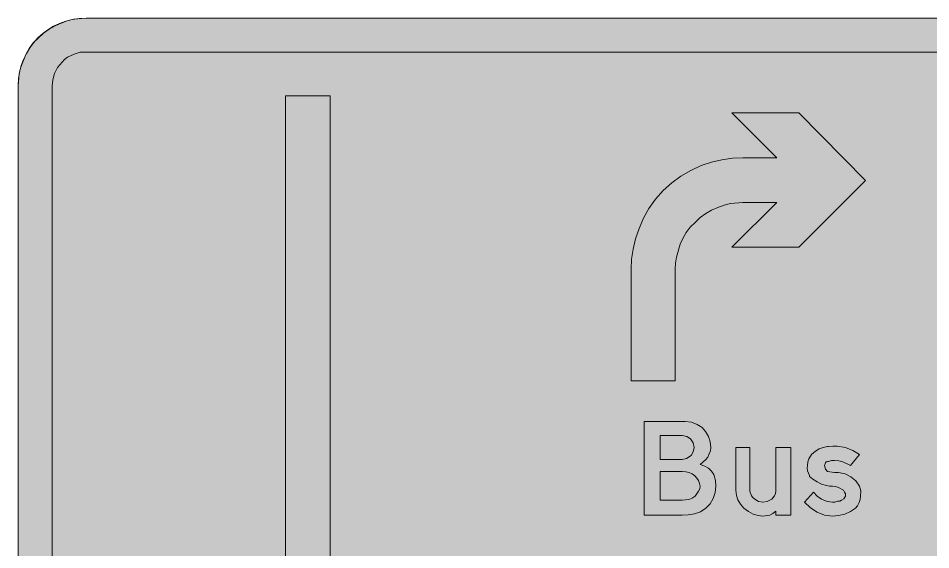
# Model space of a CAD drawing. Header units: metres. Extents: x 144 to 426, y 7 to 265.
# Drawn here: x 143.8 to 308.6, y 168.7 to 264.8 of the extents above; entities that cross this region are included whole.
import ezdxf

# ---------------------------------------------------------------- set-up
doc = ezdxf.new("R2010")
doc.units = ezdxf.units.M
for name, color, linetype, true_color in [('FILL_BLUE_0000FF', 7, 'Continuous', 0x0000ff), ('FILL_WHITE_FFFFFF', 7, 'Continuous', 0xffffff), ('STROKE_BLUE_0000FF', 7, 'Continuous', 0x0000ff)]:
    doc.layers.add(name, color=color, linetype=linetype, true_color=true_color)

msp = doc.modelspace()

# ---------------------------------------------------------------- hatches: boundary and pattern name
at = {"layer": 'FILL_BLUE_0000FF', "true_color": 0x0000ff}
h = msp.add_hatch(color=7, dxfattribs=at)
h.dxf.hatch_style = 1
h.paths.add_polyline_path([(419.58, 19.44), (419.45, 18.27), (419.04, 17.1), (418.55, 16.04), (417.78, 15.12), (416.77, 14.27), (415.62, 13.68), (414.54, 13.37), (413.46, 13.32), (156.06, 13.32), (154.95, 13.42), (153.83, 13.75), (152.74, 14.31), (151.74, 15.12), (150.93, 16.1), (150.37, 17.15), (150.04, 18.26), (149.94, 19.44), (149.94, 252.54), (150.04, 253.65), (150.37, 254.77), (150.93, 255.86), (151.74, 256.86), (152.18, 257.34), (152.69, 257.72), (153.9, 258.3), (154.98, 258.62), (156.06, 258.66), (413.46, 258.66), (414.64, 258.56), (415.76, 258.23), (416.8, 257.67), (417.78, 256.86), (418.52, 255.96), (419.09, 254.9), (419.45, 253.75), (419.58, 252.54), (419.58, 19.44)])
at = {"layer": 'FILL_WHITE_FFFFFF', "true_color": 0xffffff}
h = msp.add_hatch(color=7, dxfattribs=at)
h.dxf.hatch_style = 1
h.paths.add_polyline_path([(156.06, 7.2), (153.81, 7.36), (152.67, 7.58), (151.56, 7.92), (149.42, 9.16), (148.4, 9.92), (147.42, 10.8), (146.54, 11.67), (145.8, 12.67), (145.19, 13.76), (144.72, 14.94), (144.28, 16.05), (144, 17.19), (143.82, 19.44), (143.82, 252.54), (144, 254.79), (144.28, 255.93), (144.72, 257.04), (145.19, 258.22), (145.8, 259.31), (146.54, 260.31), (147.42, 261.18), (148.4, 262.06), (149.42, 262.8), (150.48, 263.41), (151.56, 263.88), (152.67, 264.32), (153.81, 264.6), (156.06, 264.78), (413.46, 264.78), (415.64, 264.6), (416.78, 264.32), (417.96, 263.88), (419.04, 263.41), (420.1, 262.8), (421.12, 262.06), (422.1, 261.18), (422.98, 260.31), (423.72, 259.31), (424.33, 258.22), (424.8, 257.04), (425.45, 254.79), (425.64, 253.65), (425.7, 252.54), (425.7, 19.44), (425.64, 18.33), (425.45, 17.19), (424.8, 14.94), (424.33, 13.76), (423.72, 12.67), (422.98, 11.67), (422.1, 10.8), (421.12, 9.92), (420.1, 9.16), (417.96, 7.92), (416.78, 7.58), (415.64, 7.36), (413.46, 7.2), (156.06, 7.2)])
h = msp.add_hatch(color=7, dxfattribs=at)
h.dxf.hatch_style = 1
h.paths.add_polyline_path([(200.16, 250.74), (200.16, 21.24), (192.06, 21.24), (192.06, 250.74), (200.16, 250.74)])
h = msp.add_hatch(color=7, dxfattribs=at)
h.dxf.hatch_style = 1
h.paths.add_polyline_path([(280.8, 231.48), (274.68, 231.48), (272.43, 231.3), (271.29, 231.02), (270.18, 230.58), (269.03, 230.11), (267.98, 229.5), (266.99, 228.76), (266.04, 227.88), (265.16, 227.01), (264.42, 226.03), (263.81, 224.99), (263.34, 223.92), (262.69, 221.6), (262.5, 220.5), (262.44, 219.42), (262.44, 199.26), (254.52, 199.26), (254.52, 219.42), (254.59, 221.21), (254.84, 223.04), (255.28, 224.91), (255.96, 226.8), (256.74, 228.65), (257.72, 230.42), (258.9, 232.09), (260.28, 233.64), (261.83, 235.03), (263.5, 236.23), (265.27, 237.26), (267.12, 238.14), (269.01, 238.74), (270.9, 239.2), (272.79, 239.48), (274.68, 239.58), (280.8, 239.58), (272.7, 247.68), (284.76, 247.68), (296.82, 235.44), (284.76, 223.38), (272.7, 223.38), (280.8, 231.48)])
h = msp.add_hatch(color=7, dxfattribs=at)
h.dxf.hatch_style = 1
h.paths.add_polyline_path([(269.02, 182.95), (269.46, 182.34), (269.71, 181.26), (269.82, 180.18), (269.69, 179.08), (269.33, 178), (268.76, 177.02), (268.02, 176.22), (267.02, 175.57), (265.93, 175.19), (264.81, 175.01), (263.7, 174.96), (256.86, 174.96), (256.86, 191.88), (262.98, 191.88), (264.26, 191.91), (265.41, 191.75), (266.42, 191.37), (267.3, 190.8), (267.93, 190.06), (268.45, 189.2), (268.79, 188.24), (268.92, 187.2), (268.81, 186.57), (268.56, 185.94), (268.33, 185.43), (267.95, 184.97), (266.94, 184.14), (267.79, 183.83), (268.47, 183.44), (269.02, 182.95)])
h.paths.add_polyline_path([(265.32, 185.76), (265.73, 186.41), (265.86, 187.2), (265.7, 188.07), (265.25, 188.75), (264.57, 189.2), (263.7, 189.36), (259.74, 189.36), (259.74, 185.04), (263.7, 185.04), (264.51, 185.2), (265.32, 185.76)], flags=16)
h.paths.add_polyline_path([(265.5, 178.04), (266.04, 178.38), (266.69, 179.28), (266.88, 179.75), (266.94, 180.18), (266.87, 180.71), (266.69, 181.21), (266.39, 181.67), (266, 182.07), (265.52, 182.41), (264.97, 182.66), (264.36, 182.82), (263.7, 182.88), (259.74, 182.88), (259.74, 177.66), (263.7, 177.66), (264.94, 177.82), (265.5, 178.04)], flags=16)
h = msp.add_hatch(color=7, dxfattribs=at)
h.dxf.hatch_style = 1
h.paths.add_polyline_path([(277.44, 174.88), (276.57, 175.16), (275.7, 175.62), (274.86, 176.22), (274.26, 176.93), (273.8, 177.71), (273.52, 178.55), (273.42, 179.46), (273.42, 187.2), (275.94, 187.2), (275.94, 179.28), (276.26, 178.49), (276.5, 178.14), (276.84, 177.84), (277.49, 177.43), (278.28, 177.3), (279.09, 177.43), (279.9, 177.84), (280.4, 178.49), (280.56, 178.88), (280.62, 179.28), (280.62, 187.2), (283.32, 187.2), (283.32, 174.96), (280.62, 174.96), (280.62, 175.68), (280.08, 175.25), (279.54, 174.96), (278.28, 174.78), (277.44, 174.88)])
h = msp.add_hatch(color=7, dxfattribs=at)
h.dxf.hatch_style = 1
h.paths.add_polyline_path([(291.24, 182.7), (291.6, 182.7), (291.96, 182.7), (293.13, 182.43), (294.19, 181.91), (295.07, 181.16), (295.74, 180.18), (295.97, 179.35), (295.92, 178.38), (295.86, 177.81), (295.67, 177.23), (295.39, 176.68), (295.02, 176.22), (294.12, 175.62), (293.09, 175.16), (291.98, 174.88), (290.88, 174.78), (289.43, 174.97), (288.09, 175.5), (286.88, 176.3), (285.84, 177.3), (287.46, 179.1), (288.11, 178.4), (288.9, 177.84), (289.89, 177.43), (290.88, 177.3), (291.26, 177.32), (291.78, 177.48), (292.21, 177.5), (292.5, 177.66), (292.93, 177.95), (293.22, 178.38), (293.2, 178.81), (293.04, 179.1), (292.86, 179.46), (291.94, 179.95), (291.42, 180.12), (290.88, 180.18), (290.34, 180.2), (289.8, 180.36), (288.89, 180.59), (288.07, 180.97), (287.34, 181.45), (286.74, 181.98), (286.74, 182.16), (286.36, 182.99), (286.31, 183.45), (286.38, 183.96), (286.44, 184.6), (286.61, 185.15), (287.1, 185.94), (287.78, 186.52), (288.47, 186.93), (289.2, 187.21), (289.98, 187.38), (290.16, 187.38), (290.94, 187.45), (291.69, 187.42), (293.22, 187.2), (294.55, 186.64), (295.74, 185.94), (294.12, 183.96), (292.75, 184.61), (292.02, 184.8), (291.24, 184.86), (290.7, 184.84), (290.16, 184.68), (289.98, 184.68), (289.74, 184.62), (289.58, 184.45), (289.44, 183.96), (289.58, 183.28), (289.98, 182.88), (291.24, 182.7)])

# ---------------------------------------------------------------- linework, layer by layer
at = {"layer": 'FILL_BLUE_0000FF', "lineweight": 0, "true_color": 0x0000ff}
msp.add_lwpolyline([(413.46, 13.32), (156.06, 13.32), (154.95, 13.42), (153.83, 13.75), (152.74, 14.31), (151.74, 15.12), (150.93, 16.1), (150.37, 17.15), (150.04, 18.26), (149.94, 19.44), (149.94, 252.54), (150.04, 253.65), (150.37, 254.77), (150.93, 255.86), (151.74, 256.86), (152.18, 257.34), (152.69, 257.72), (153.9, 258.3), (154.98, 258.62), (156.06, 258.66), (413.46, 258.66)], dxfattribs=at)
at = {"layer": 'FILL_WHITE_FFFFFF', "lineweight": 0, "true_color": 0xffffff}
msp.add_lwpolyline([(143.82, 19.44), (143.82, 252.54), (144, 254.79), (144.28, 255.93), (144.72, 257.04), (145.19, 258.22), (145.8, 259.31), (146.54, 260.31), (147.42, 261.18), (148.4, 262.06), (149.42, 262.8), (150.48, 263.41), (151.56, 263.88), (152.67, 264.32), (153.81, 264.6), (156.06, 264.78), (413.46, 264.78)], dxfattribs=at)
for points in [[(200.16, 250.74), (200.16, 21.24), (192.06, 21.24), (192.06, 250.74)], [(280.8, 231.48), (274.68, 231.48), (272.43, 231.3), (271.29, 231.02), (270.18, 230.58), (269.03, 230.11), (267.98, 229.5), (266.99, 228.76), (266.04, 227.88), (265.16, 227.01), (264.42, 226.03), (263.81, 224.99), (263.34, 223.92), (262.69, 221.6), (262.5, 220.5), (262.44, 219.42), (262.44, 199.26), (254.52, 199.26), (254.52, 219.42), (254.59, 221.21), (254.84, 223.04), (255.28, 224.91), (255.96, 226.8), (256.74, 228.65), (257.72, 230.42), (258.9, 232.09), (260.28, 233.64), (261.83, 235.03), (263.5, 236.23), (265.27, 237.26), (267.12, 238.14), (269.01, 238.74), (270.9, 239.2), (272.79, 239.48), (274.68, 239.58), (280.8, 239.58), (272.7, 247.68), (284.76, 247.68), (296.82, 235.44), (284.76, 223.38), (272.7, 223.38)], [(269.02, 182.95), (269.46, 182.34), (269.71, 181.26), (269.82, 180.18), (269.69, 179.08), (269.33, 178), (268.76, 177.02), (268.02, 176.22), (267.02, 175.57), (265.93, 175.19), (264.81, 175.01), (263.7, 174.96), (256.86, 174.96), (256.86, 191.88), (262.98, 191.88), (264.26, 191.91), (265.41, 191.75), (266.42, 191.37), (267.3, 190.8), (267.93, 190.06), (268.45, 189.2), (268.79, 188.24), (268.92, 187.2), (268.81, 186.57), (268.56, 185.94), (268.33, 185.43), (267.95, 184.97), (266.94, 184.14), (267.79, 183.83), (268.47, 183.44)], [(265.32, 185.76), (265.73, 186.41), (265.86, 187.2), (265.7, 188.07), (265.25, 188.75), (264.57, 189.2), (263.7, 189.36), (259.74, 189.36), (259.74, 185.04), (263.7, 185.04), (264.51, 185.2)], [(277.44, 174.88), (276.57, 175.16), (275.7, 175.62), (274.86, 176.22), (274.26, 176.93), (273.8, 177.71), (273.52, 178.55), (273.42, 179.46), (273.42, 187.2), (275.94, 187.2), (275.94, 179.28), (276.26, 178.49), (276.5, 178.14), (276.84, 177.84), (277.49, 177.43), (278.28, 177.3), (279.09, 177.43), (279.9, 177.84), (280.4, 178.49), (280.56, 178.88), (280.62, 179.28), (280.62, 187.2), (283.32, 187.2), (283.32, 174.96), (280.62, 174.96), (280.62, 175.68), (280.08, 175.25), (279.54, 174.96), (278.28, 174.78)], [(291.24, 182.7), (291.6, 182.7), (291.96, 182.7), (293.13, 182.43), (294.19, 181.91), (295.07, 181.16), (295.74, 180.18), (295.97, 179.35), (295.92, 178.38), (295.86, 177.81), (295.67, 177.23), (295.39, 176.68), (295.02, 176.22), (294.12, 175.62), (293.09, 175.16), (291.98, 174.88), (290.88, 174.78), (289.43, 174.97), (288.09, 175.5), (286.88, 176.3), (285.84, 177.3), (287.46, 179.1), (288.11, 178.4), (288.9, 177.84), (289.89, 177.43), (290.88, 177.3), (291.26, 177.32), (291.78, 177.48), (292.21, 177.5), (292.5, 177.66), (292.93, 177.95), (293.22, 178.38), (293.2, 178.81), (293.04, 179.1), (292.86, 179.46), (291.94, 179.95), (291.42, 180.12), (290.88, 180.18), (290.34, 180.2), (289.8, 180.36), (288.89, 180.59), (288.07, 180.97), (287.34, 181.45), (286.74, 181.98), (286.74, 182.16), (286.36, 182.99), (286.31, 183.45), (286.38, 183.96), (286.44, 184.6), (286.61, 185.15), (287.1, 185.94), (287.78, 186.52), (288.47, 186.93), (289.2, 187.21), (289.98, 187.38), (290.16, 187.38), (290.94, 187.45), (291.69, 187.42), (293.22, 187.2), (294.55, 186.64), (295.74, 185.94), (294.12, 183.96), (292.75, 184.61), (292.02, 184.8), (291.24, 184.86), (290.7, 184.84), (290.16, 184.68), (289.98, 184.68), (289.74, 184.62), (289.58, 184.45), (289.44, 183.96), (289.58, 183.28), (289.98, 182.88)], [(265.5, 178.04), (266.04, 178.38), (266.69, 179.28), (266.88, 179.75), (266.94, 180.18), (266.87, 180.71), (266.69, 181.21), (266.39, 181.67), (266, 182.07), (265.52, 182.41), (264.97, 182.66), (264.36, 182.82), (263.7, 182.88), (259.74, 182.88), (259.74, 177.66), (263.7, 177.66), (264.94, 177.82)]]:
    msp.add_lwpolyline(points, close=True, dxfattribs=at)
at = {"layer": 'STROKE_BLUE_0000FF', "lineweight": 0, "true_color": 0x0000ff}
for points in [[(143.82, 252.54), (143.88, 253.8), (144.07, 255.03), (144.36, 256.21), (144.77, 257.34), (145.28, 258.41), (145.89, 259.42), (146.59, 260.36), (147.38, 261.23), (148.24, 262.01), (149.18, 262.71), (150.19, 263.32), (151.26, 263.83), (152.39, 264.24), (153.57, 264.53), (154.8, 264.72), (156.06, 264.78)], [(156.06, 264.78), (413.46, 264.78)], [(143.82, 19.44), (143.82, 252.54)]]:
    msp.add_lwpolyline(points, dxfattribs=at)

doc.saveas('drawing.dxf')
